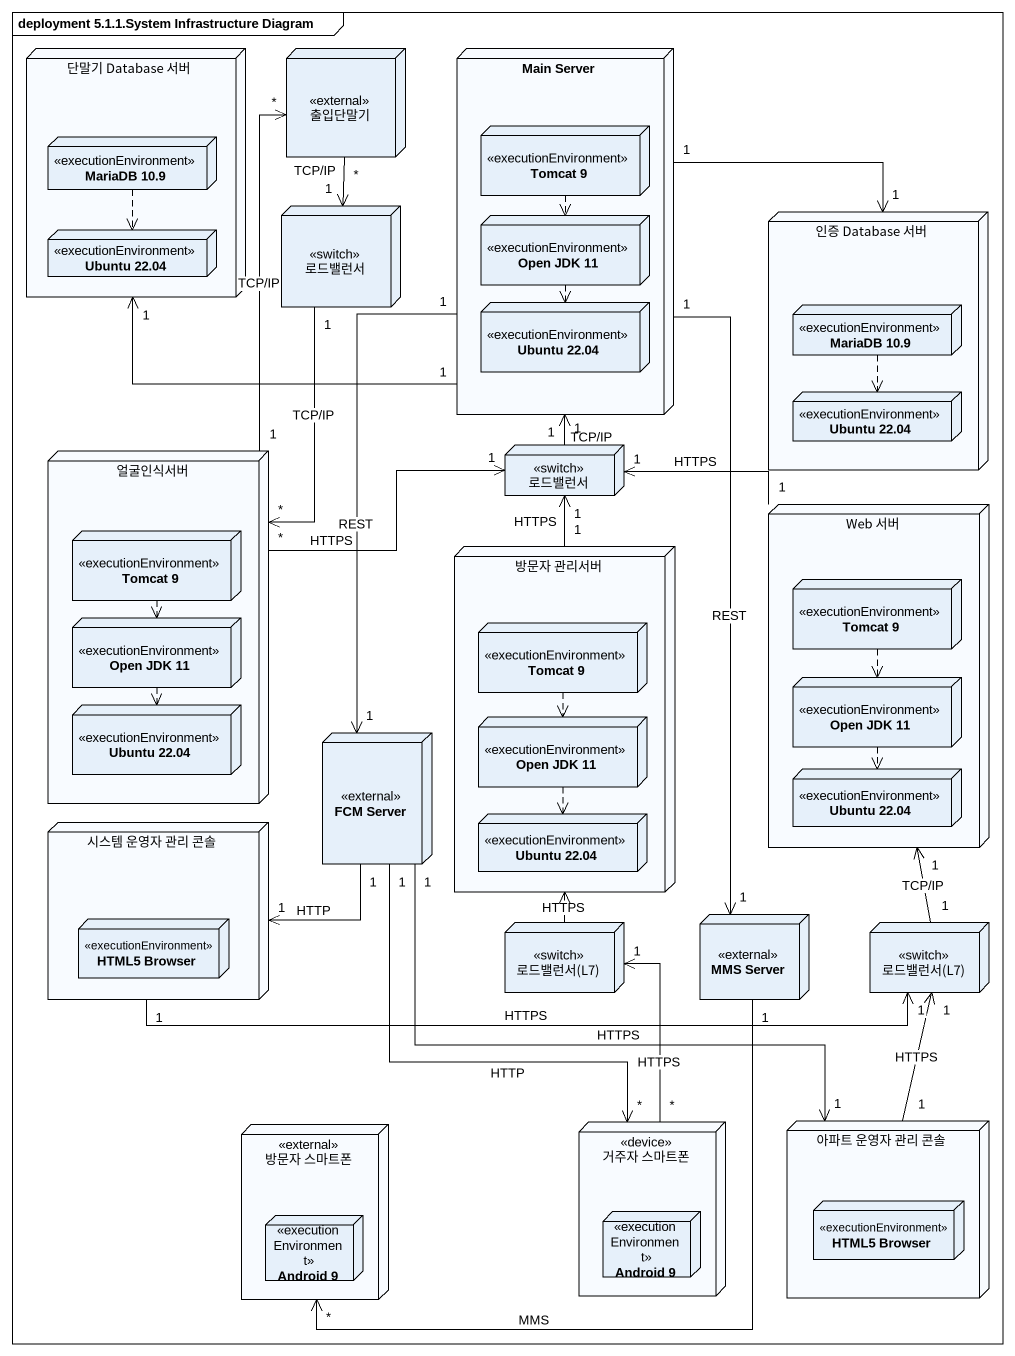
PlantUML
@startuml
mainframe deployment 5.1.1.System Infrastructure Diagram
node "단말기 Database 서버" as 단말기_Database_서버 {
  node "MariaDB 10.9" as MariaDB_10_9 <<executionEnvironment>>
  node "Ubuntu 22.04" as Ubuntu_22_04 <<executionEnvironment>>
}
node 출입단말기 <<external>>
node "Main Server" as Main_Server {
  node "Tomcat 9" as Tomcat_9 <<executionEnvironment>>
  node "Open JDK 11" as Open_JDK_11 <<executionEnvironment>>
  node "Ubuntu 22.04" as Ubuntu_22_04_2 <<executionEnvironment>>
}
node 로드밸런서 <<switch>>
node "인증 Database 서버" as 인증_Database_서버 {
  node "MariaDB 10.9" as MariaDB_10_9_2 <<executionEnvironment>>
  node "Ubuntu 22.04" as Ubuntu_22_04_3 <<executionEnvironment>>
}
node 얼굴인식서버 {
  node "Tomcat 9" as Tomcat_9_2 <<executionEnvironment>>
  node "Open JDK 11" as Open_JDK_11_2 <<executionEnvironment>>
  node "Ubuntu 22.04" as Ubuntu_22_04_4 <<executionEnvironment>>
}
node "로드밸런서" as 로드밸런서_2 <<switch>>
node "방문자 관리서버" as 방문자_관리서버 {
  node "Tomcat 9" as Tomcat_9_4 <<executionEnvironment>>
  node "Open JDK 11" as Open_JDK_11_4 <<executionEnvironment>>
  node "Ubuntu 22.04" as Ubuntu_22_04_5 <<executionEnvironment>>
}
node "Web 서버" as Web_서버 {
  node "Tomcat 9" as Tomcat_9_3 <<executionEnvironment>>
  node "Open JDK 11" as Open_JDK_11_3 <<executionEnvironment>>
  node "Ubuntu 22.04" as Ubuntu_22_04_6 <<executionEnvironment>>
}
node "FCM Server" as FCM_Server <<external>>
node "시스템 운영자 관리 콘솔" as 시스템_운영자_관리_콘솔 {
  node "HTML5 Browser" as HTML5_Browser <<executionEnvironment>>
}
node "로드밸런서(L7)" as 로드밸런서_L7 <<switch>>
node "MMS Server" as MMS_Server <<external>>
node "로드밸런서(L7)" as 로드밸런서_L7_2 <<switch>>
node "방문자 스마트폰" as 방문자_스마트폰 <<external>> {
  node "Android 9" as Android_9 <<executionEnvironment>>
}
node "거주자 스마트폰" as 거주자_스마트폰 <<device>> {
  node "Android 9" as Android_9_2 <<executionEnvironment>>
}
node "아파트 운영자 관리 콘솔" as 아파트_운영자_관리_콘솔 {
  node "HTML5 Browser" as HTML5_Browser_2 <<executionEnvironment>>
}
출입단말기 "*" --> "1" 로드밸런서 : TCP/IP
Main_Server "1" -left-> "1" 단말기_Database_서버
Main_Server "1" -right-> "1" 인증_Database_서버
Main_Server "1" --> "1" FCM_Server : REST
Main_Server "1" --> "1" MMS_Server : REST
MariaDB_10_9 ..> Ubuntu_22_04
Tomcat_9 ..> Open_JDK_11
로드밸런서 "1" --> "*" 얼굴인식서버 : TCP/IP
Open_JDK_11 ..> Ubuntu_22_04_2
MariaDB_10_9_2 ..> Ubuntu_22_04_3
얼굴인식서버 "1" -up-> "*" 출입단말기 : TCP/IP
얼굴인식서버 "*" -right-> "1" 로드밸런서_2 : HTTPS
로드밸런서_2 "1" -up-> "1" Main_Server : TCP/IP
Tomcat_9_2 ..> Open_JDK_11_2
방문자_관리서버 "1" -up-> "1" 로드밸런서_2 : HTTPS
Web_서버 "1" -up-> "1" 로드밸런서_2 : HTTPS
Tomcat_9_3 ..> Open_JDK_11_3
Open_JDK_11_2 ..> Ubuntu_22_04_4
Tomcat_9_4 ..> Open_JDK_11_4
Open_JDK_11_3 ..> Ubuntu_22_04_6
FCM_Server "1" -left-> "1" 시스템_운영자_관리_콘솔 : HTTP
FCM_Server "1" --> "*" 거주자_스마트폰 : HTTP
FCM_Server "1" --> "1" 아파트_운영자_관리_콘솔 : HTTPS
Open_JDK_11_4 ..> Ubuntu_22_04_5
시스템_운영자_관리_콘솔 "1" -right-> "1" 로드밸런서_L7_2 : HTTPS
로드밸런서_L7 -up-> 방문자_관리서버 : HTTPS
MMS_Server "1" -left-> "*" 방문자_스마트폰 : MMS
로드밸런서_L7_2 "1" -up-> "1" Web_서버 : TCP/IP
거주자_스마트폰 "*" -up-> "1" 로드밸런서_L7 : HTTPS
아파트_운영자_관리_콘솔 "1" -up-> "1" 로드밸런서_L7_2 : HTTPS
@enduml
